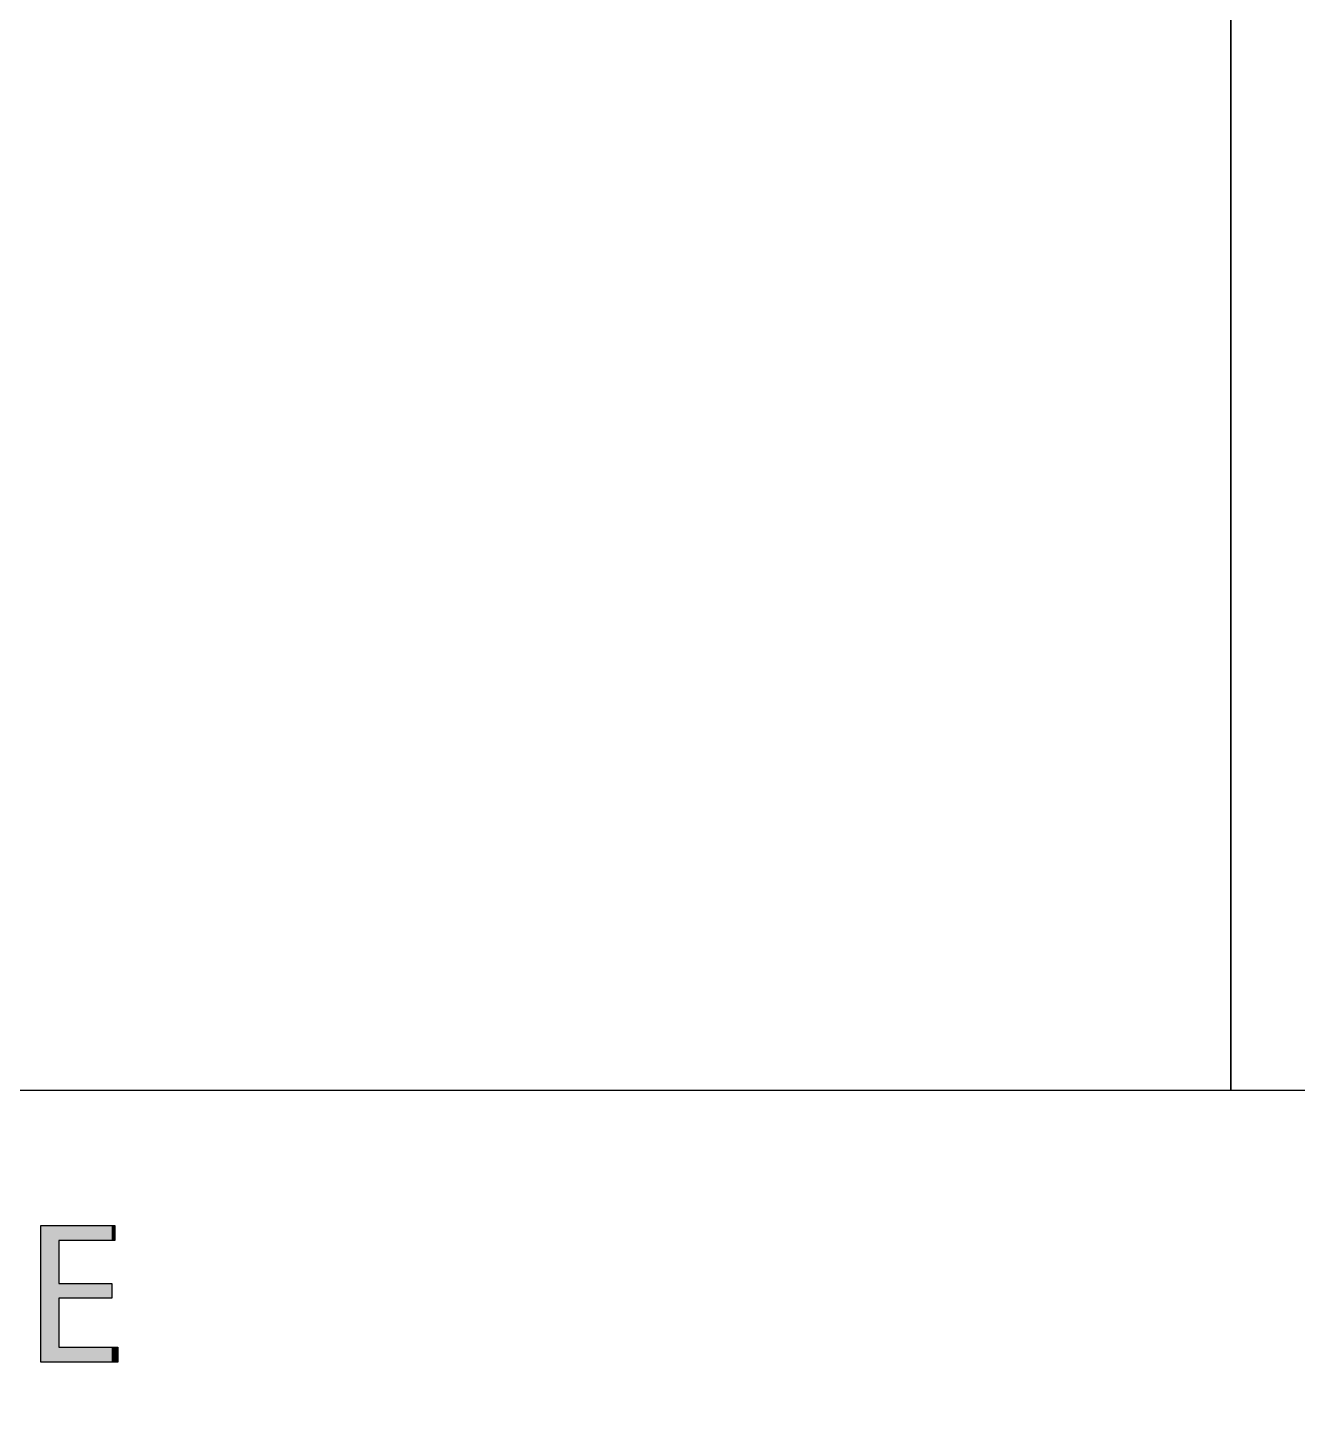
# Model space of a CAD drawing. Extents: x 0 to 360, y -268 to 0.
# Drawn here: x 249.19 to 267.99, y -200.81 to -180.27 of the extents above; entities that cross this region are included whole.
import ezdxf

# ---------------------------------------------------------------- set-up
doc = ezdxf.new("R2010")
doc.units = 0
doc.layers.add('LAYER_1', color=7, linetype='CONTINUOUS')

# ---------------------------------------------------------------- blocks, each defined once
blk = doc.blocks.new('*U206')
at = {"layer": 'LAYER_1', "color": 250, "extrusion": (0, 0, -1)}
for points in [[(-249.387, -200.023), (-249.387, -198.002), (-249.651, -200.023)], [(-249.651, -200.023), (-249.387, -198.002), (-249.651, -198.002)], [(-250.434, -198.221), (-250.434, -198.002), (-250.482, -198.221)], [(-250.482, -198.221), (-250.434, -198.002), (-250.482, -198.002)], [(-250.434, -200.023), (-250.434, -199.804), (-250.482, -200.023)], [(-250.482, -200.023), (-250.434, -199.804), (-250.482, -199.804)], [(-250.482, -200.023), (-250.482, -199.804), (-250.527, -200.023)], [(-250.527, -200.023), (-250.482, -199.804), (-250.527, -199.804)]]:
    blk.add_solid(points, dxfattribs=at)
at = {"layer": 'LAYER_1', "color": 250}
for points in [[(249.651, -198.221), (249.651, -198.002), (250.434, -198.221)], [(250.434, -198.221), (249.651, -198.002), (250.434, -198.002)], [(249.651, -199.075), (249.651, -198.859), (250.434, -199.075)], [(250.434, -199.075), (249.651, -198.859), (250.434, -198.859)], [(249.651, -200.023), (249.651, -199.804), (250.434, -200.023)], [(250.434, -200.023), (249.651, -199.804), (250.434, -199.804)]]:
    blk.add_solid(points, dxfattribs=at)
blk = doc.blocks.new('BLOCK_25')
at = {"layer": 'LAYER_1'}
blk.add_lwpolyline([(250.434, -199.075), (249.651, -199.075), (249.651, -199.804), (250.527, -199.804), (250.527, -200.023), (249.387, -200.023), (249.387, -198.002), (250.482, -198.002), (250.482, -198.221), (249.651, -198.221), (249.651, -198.859), (250.434, -198.859), (250.434, -199.075)], dxfattribs=at)
at = {"layer": 'LAYER_1', "color": 250}
blk.add_blockref('*U206', (0, 0), dxfattribs=at)
blk = doc.blocks.new('BLOCK_20')
at = {"layer": 'LAYER_1', "color": 250}
for points in [[(267, -196), (218.966, -196), (218.966, -140), (267, -140), (267, -196)], [(291, -196), (267.004, -196), (267.004, -140), (291, -140), (291, -196)], [(275, -196), (211.044, -196), (211.044, -252), (275, -252), (275, -196)]]:
    blk.add_lwpolyline(points, dxfattribs=at)
at = {"layer": 'LAYER_1'}
blk.add_blockref('BLOCK_25', (0, 0), dxfattribs=at)
blk = doc.blocks.new('BLOCK_17')
at = {"layer": 'LAYER_1'}
blk.add_blockref('BLOCK_20', (0, 0), dxfattribs=at)

msp = doc.modelspace()

# ---------------------------------------------------------------- block references
at = {"layer": 'LAYER_1'}
msp.add_blockref('BLOCK_17', (0, 0), dxfattribs=at)

doc.saveas('drawing.dxf')
